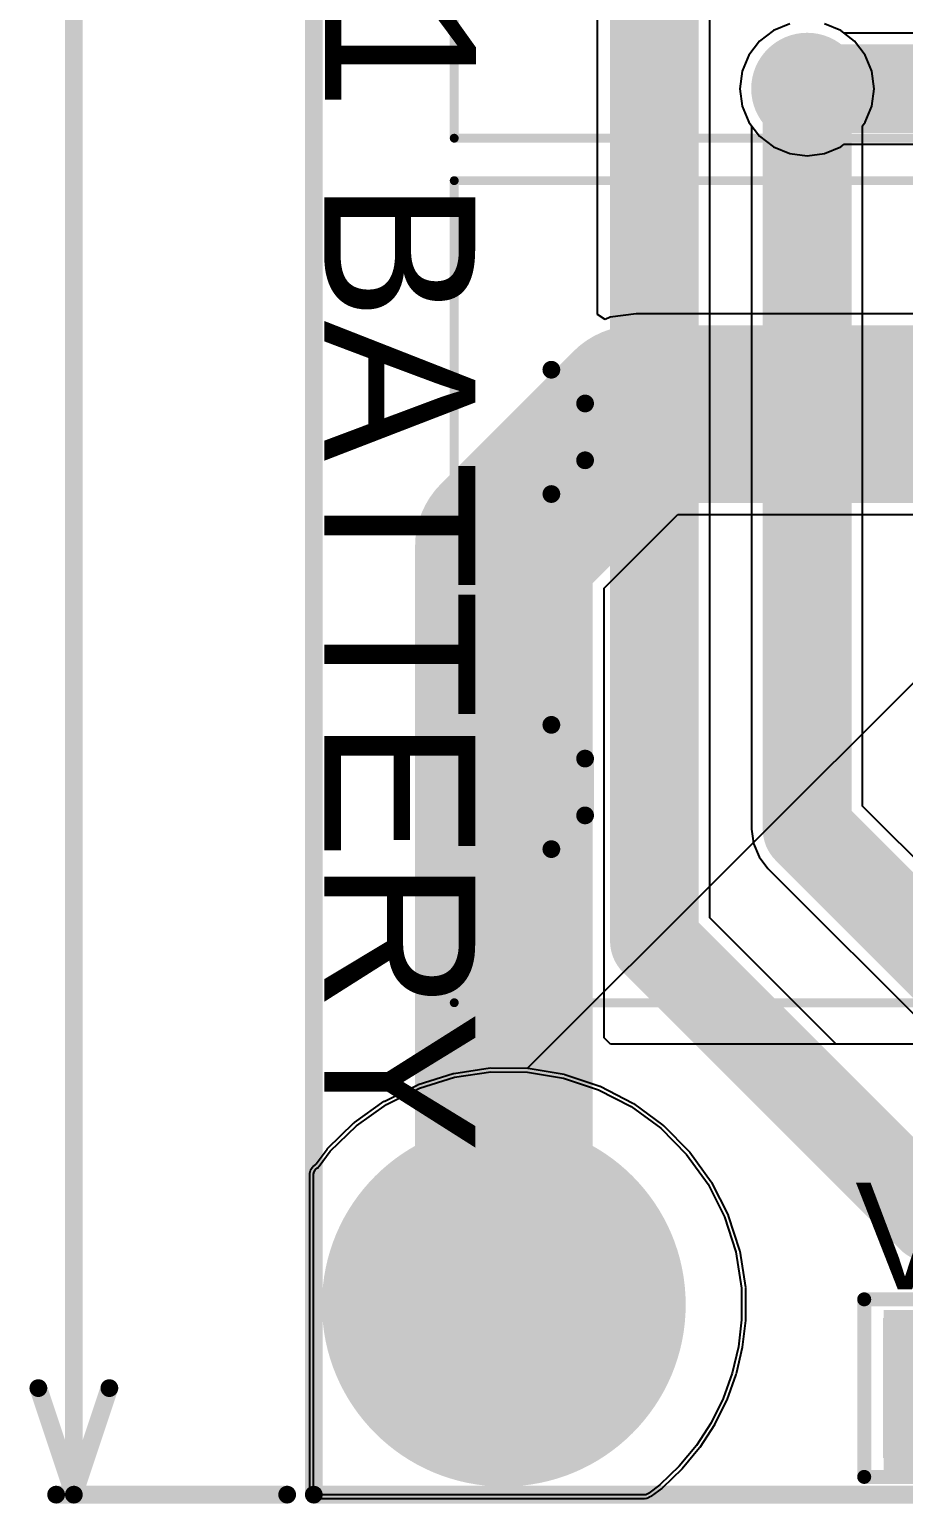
# Model space of a CAD drawing. Header units: millimetres. Extents: x 0 to 214, y 0 to 214.
# Drawn here: x -0.266 to 0.226, y -0.111 to 0.719 of the extents above; entities that cross this region are included whole.
import ezdxf

# ---------------------------------------------------------------- set-up
doc = ezdxf.new("R2010")
doc.units = ezdxf.units.MM
doc.header["$MEASUREMENT"] = 0
for name, color, linetype in [('BottomLayer', 5, 'Continuous'), ('BottomSolder', 6, 'Continuous'), ('Mechanical1', 6, 'Continuous'), ('Mechanical2', 216, 'Continuous'), ('MultiLayer', 9, 'Continuous'), ('PadHoleLayer', 156, 'Continuous'), ('TopLayer', 1, 'Continuous'), ('TopOverlay', 2, 'Continuous'), ('TopSolder', 216, 'Continuous'), ('ViaHoleLayer', 16, 'Continuous')]:
    doc.layers.add(name, color=color, linetype=linetype)
doc.styles.add('Arial', font='', dxfattribs={"height": 0.2})
doc.styles.get('Arial').set_extended_font_data('Arial')

# ---------------------------------------------------------------- blocks, each defined once
blk = doc.blocks.new('HDR1X2_166')
at = {"layer": 'BottomLayer'}
blk.add_hatch(color=5, dxfattribs=at).paths.add_polyline_path([(-0.03543, 0.03543), (0.03543, 0.03543), (0.03543, -0.03543), (-0.03543, -0.03543)])
h = blk.add_hatch(color=5, dxfattribs=at)
edge = h.paths.add_edge_path()
edge.add_arc((0.1, 0), 0.03543, 0, 360)
at = {"layer": 'BottomSolder'}
blk.add_hatch(color=6, dxfattribs=at).paths.add_polyline_path([(-0.03943, 0.03943), (0.03943, 0.03943), (0.03943, -0.03943), (-0.03943, -0.03943)])
h = blk.add_hatch(color=6, dxfattribs=at)
edge = h.paths.add_edge_path()
edge.add_arc((0.1, 0), 0.03943, 0, 360)
at = {"layer": 'MultiLayer'}
blk.add_hatch(color=9, dxfattribs=at).paths.add_polyline_path([(-0.03543, 0.03543), (0.03543, 0.03543), (0.03543, -0.03543), (-0.03543, -0.03543)])
h = blk.add_hatch(color=9, dxfattribs=at)
edge = h.paths.add_edge_path()
edge.add_arc((0.1, 0), 0.03543, 0, 360)
at = {"layer": 'PadHoleLayer'}
h = blk.add_hatch(color=156, dxfattribs=at)
edge = h.paths.add_edge_path()
edge.add_arc((0, 0), 0.01772, 0, 360)
h = blk.add_hatch(color=156, dxfattribs=at)
edge = h.paths.add_edge_path()
edge.add_arc((0.1, 0), 0.01772, 0, 360)
at = {"layer": 'TopLayer'}
blk.add_hatch(color=1, dxfattribs=at).paths.add_polyline_path([(-0.03543, 0.03543), (0.03543, 0.03543), (0.03543, -0.03543), (-0.03543, -0.03543)])
h = blk.add_hatch(color=1, dxfattribs=at)
edge = h.paths.add_edge_path()
edge.add_arc((0.1, 0), 0.03543, 0, 360)
at = {"layer": 'TopSolder'}
blk.add_hatch(color=216, dxfattribs=at).paths.add_polyline_path([(-0.03943, 0.03943), (0.03943, 0.03943), (0.03943, -0.03943), (-0.03943, -0.03943)])
h = blk.add_hatch(color=216, dxfattribs=at)
edge = h.paths.add_edge_path()
edge.add_arc((0.1, 0), 0.03943, 0, 360)
at = {"layer": 'TopOverlay', "const_width": 0.00787}
for points in [[(-0.05, -0.05), (-0.05, 0.05)], [(-0.05, 0.05), (0.15, 0.05)], [(0.15, -0.05), (0.15, 0.05)], [(-0.05, -0.05), (0.15, -0.05)]]:
    blk.add_lwpolyline(points, dxfattribs=at)
at = {"layer": 'TopOverlay', "const_width": 0.00394}
for points in [[(-0.05197, 0.05, 1), (-0.04803, 0.05, 1)], [(-0.05197, 0.05, 1), (-0.04803, 0.05, 1)], [(0.14803, 0.05, 1), (0.15197, 0.05, 1)], [(0.14803, 0.05, 1), (0.15197, 0.05, 1)], [(-0.05197, -0.05, 1), (-0.04803, -0.05, 1)], [(-0.05197, -0.05, 1), (-0.04803, -0.05, 1)], [(0.14803, -0.05, 1), (0.15197, -0.05, 1)], [(0.14803, -0.05, 1), (0.15197, -0.05, 1)]]:
    blk.add_lwpolyline(points, format="xyb", close=True, dxfattribs=at)
blk = doc.blocks.new('TBP01R1_508_02BE_186')
at = {"layer": 'BottomLayer'}
blk.add_hatch(color=5, dxfattribs=at).paths.add_polyline_path([(-0.15906, 0.05906), (-0.04094, 0.05906), (-0.04094, -0.05906), (-0.15906, -0.05906)])
h = blk.add_hatch(color=5, dxfattribs=at)
edge = h.paths.add_edge_path()
edge.add_arc((0.1, 0), 0.05906, 0, 360)
at = {"layer": 'BottomSolder'}
blk.add_hatch(color=6, dxfattribs=at).paths.add_polyline_path([(-0.16306, 0.06306), (-0.03694, 0.06306), (-0.03694, -0.06306), (-0.16306, -0.06306)])
h = blk.add_hatch(color=6, dxfattribs=at)
edge = h.paths.add_edge_path()
edge.add_arc((0.1, 0), 0.06306, 0, 360)
at = {"layer": 'MultiLayer'}
blk.add_hatch(color=9, dxfattribs=at).paths.add_polyline_path([(-0.15906, 0.05906), (-0.04094, 0.05906), (-0.04094, -0.05906), (-0.15906, -0.05906)])
h = blk.add_hatch(color=9, dxfattribs=at)
edge = h.paths.add_edge_path()
edge.add_arc((0.1, 0), 0.05906, 0, 360)
at = {"layer": 'PadHoleLayer'}
h = blk.add_hatch(color=156, dxfattribs=at)
edge = h.paths.add_edge_path()
edge.add_arc((-0.1, 0), 0.03346, 0, 360)
h = blk.add_hatch(color=156, dxfattribs=at)
edge = h.paths.add_edge_path()
edge.add_arc((0.1, 0), 0.03346, 0, 360)
at = {"layer": 'TopLayer'}
blk.add_hatch(color=1, dxfattribs=at).paths.add_polyline_path([(-0.15906, 0.05906), (-0.04094, 0.05906), (-0.04094, -0.05906), (-0.15906, -0.05906)])
h = blk.add_hatch(color=1, dxfattribs=at)
edge = h.paths.add_edge_path()
edge.add_arc((0.1, 0), 0.05906, 0, 360)
at = {"layer": 'TopSolder'}
blk.add_hatch(color=216, dxfattribs=at).paths.add_polyline_path([(-0.16306, 0.06306), (-0.03694, 0.06306), (-0.03694, -0.06306), (-0.16306, -0.06306)])
h = blk.add_hatch(color=216, dxfattribs=at)
edge = h.paths.add_edge_path()
edge.add_arc((0.1, 0), 0.06306, 0, 360)
at = {"layer": 'TopOverlay'}
for points, const_width in [([(-0.2315, 0.3937), (0.2315, 0.3937)], 0.005), ([(-0.2315, 0.3937), (-0.2315, -0.07874)], 0.005), ([(0.2315, 0.3937), (0.2315, -0.07874)], 0.005), ([(-0.145, 0.339), (-0.126, 0.32)], 0.01), ([(-0.075, 0.339), (-0.094, 0.32)], 0.01), ([(0.055, 0.339), (0.074, 0.32)], 0.01), ([(0.055, 0.339), (0.074, 0.32)], 0.01), ([(0.125, 0.339), (0.106, 0.32)], 0.01), ([(0.125, 0.339), (0.106, 0.32)], 0.01), ([(-0.126, 0.32), (-0.094, 0.32)], 0.01), ([(0.074, 0.32), (0.106, 0.32)], 0.01), ([(0.074, 0.32), (0.106, 0.32)], 0.01), ([(-0.2315, -0.07874), (0.2315, -0.07874)], 0.005)]:
    blk.add_lwpolyline(points, dxfattribs=dict(at, const_width=const_width))
for points, const_width in [([(-0.23275, 0.3937, 1), (-0.23025, 0.3937, 1)], 0.0025), ([(-0.23275, 0.3937, 1), (-0.23025, 0.3937, 1)], 0.0025), ([(0.23025, 0.3937, 1), (0.23275, 0.3937, 1)], 0.0025), ([(0.23025, 0.3937, 1), (0.23275, 0.3937, 1)], 0.0025), ([(-0.1475, 0.339, 1), (-0.1425, 0.339, 1)], 0.005), ([(-0.0775, 0.339, 1), (-0.0725, 0.339, 1)], 0.005), ([(0.0525, 0.339, 1), (0.0575, 0.339, 1)], 0.005), ([(0.0525, 0.339, 1), (0.0575, 0.339, 1)], 0.005), ([(0.1225, 0.339, 1), (0.1275, 0.339, 1)], 0.005), ([(0.1225, 0.339, 1), (0.1275, 0.339, 1)], 0.005), ([(-0.1285, 0.32, 1), (-0.1235, 0.32, 1)], 0.005), ([(-0.1285, 0.32, 1), (-0.1235, 0.32, 1)], 0.005), ([(-0.0965, 0.32, 1), (-0.0915, 0.32, 1)], 0.005), ([(-0.0965, 0.32, 1), (-0.0915, 0.32, 1)], 0.005), ([(0.0715, 0.32, 1), (0.0765, 0.32, 1)], 0.005), ([(0.0715, 0.32, 1), (0.0765, 0.32, 1)], 0.005), ([(0.0715, 0.32, 1), (0.0765, 0.32, 1)], 0.005), ([(0.0715, 0.32, 1), (0.0765, 0.32, 1)], 0.005), ([(0.1035, 0.32, 1), (0.1085, 0.32, 1)], 0.005), ([(0.1035, 0.32, 1), (0.1085, 0.32, 1)], 0.005), ([(0.1035, 0.32, 1), (0.1085, 0.32, 1)], 0.005), ([(0.1035, 0.32, 1), (0.1085, 0.32, 1)], 0.005), ([(-0.10306, -0.067, 1), (-0.11094, -0.067, 1)], 0.00787), ([(-0.11291, -0.067, 1), (-0.10897, -0.067, 1)], 0.00394), ([(-0.10503, -0.067, 1), (-0.10109, -0.067, 1)], 0.00394), ([(-0.23275, -0.07874, 1), (-0.23025, -0.07874, 1)], 0.0025), ([(-0.23275, -0.07874, 1), (-0.23025, -0.07874, 1)], 0.0025), ([(0.23025, -0.07874, 1), (0.23275, -0.07874, 1)], 0.0025), ([(0.23025, -0.07874, 1), (0.23275, -0.07874, 1)], 0.0025)]:
    blk.add_lwpolyline(points, format="xyb", close=True, dxfattribs=dict(at, const_width=const_width))
blk = doc.blocks.new('TBP01R1_508_02BE_187')
at = {"layer": 'BottomLayer'}
blk.add_hatch(color=5, dxfattribs=at).paths.add_polyline_path([(-0.15906, 0.05906), (-0.04094, 0.05906), (-0.04094, -0.05906), (-0.15906, -0.05906)])
h = blk.add_hatch(color=5, dxfattribs=at)
edge = h.paths.add_edge_path()
edge.add_arc((0.1, 0), 0.05906, 0, 360)
at = {"layer": 'BottomSolder'}
blk.add_hatch(color=6, dxfattribs=at).paths.add_polyline_path([(-0.16306, 0.06306), (-0.03694, 0.06306), (-0.03694, -0.06306), (-0.16306, -0.06306)])
h = blk.add_hatch(color=6, dxfattribs=at)
edge = h.paths.add_edge_path()
edge.add_arc((0.1, 0), 0.06306, 0, 360)
at = {"layer": 'MultiLayer'}
blk.add_hatch(color=9, dxfattribs=at).paths.add_polyline_path([(-0.15906, 0.05906), (-0.04094, 0.05906), (-0.04094, -0.05906), (-0.15906, -0.05906)])
h = blk.add_hatch(color=9, dxfattribs=at)
edge = h.paths.add_edge_path()
edge.add_arc((0.1, 0), 0.05906, 0, 360)
at = {"layer": 'PadHoleLayer'}
h = blk.add_hatch(color=156, dxfattribs=at)
edge = h.paths.add_edge_path()
edge.add_arc((-0.1, 0), 0.03346, 0, 360)
h = blk.add_hatch(color=156, dxfattribs=at)
edge = h.paths.add_edge_path()
edge.add_arc((0.1, 0), 0.03346, 0, 360)
at = {"layer": 'TopLayer'}
blk.add_hatch(color=1, dxfattribs=at).paths.add_polyline_path([(-0.15906, 0.05906), (-0.04094, 0.05906), (-0.04094, -0.05906), (-0.15906, -0.05906)])
h = blk.add_hatch(color=1, dxfattribs=at)
edge = h.paths.add_edge_path()
edge.add_arc((0.1, 0), 0.05906, 0, 360)
at = {"layer": 'TopSolder'}
blk.add_hatch(color=216, dxfattribs=at).paths.add_polyline_path([(-0.16306, 0.06306), (-0.03694, 0.06306), (-0.03694, -0.06306), (-0.16306, -0.06306)])
h = blk.add_hatch(color=216, dxfattribs=at)
edge = h.paths.add_edge_path()
edge.add_arc((0.1, 0), 0.06306, 0, 360)
at = {"layer": 'TopOverlay'}
for points, const_width in [([(-0.2315, 0.3937), (0.2315, 0.3937)], 0.005), ([(-0.2315, 0.3937), (-0.2315, -0.07874)], 0.005), ([(0.2315, 0.3937), (0.2315, -0.07874)], 0.005), ([(-0.145, 0.339), (-0.126, 0.32)], 0.01), ([(-0.075, 0.339), (-0.094, 0.32)], 0.01), ([(0.055, 0.339), (0.074, 0.32)], 0.01), ([(0.055, 0.339), (0.074, 0.32)], 0.01), ([(0.125, 0.339), (0.106, 0.32)], 0.01), ([(0.125, 0.339), (0.106, 0.32)], 0.01), ([(-0.126, 0.32), (-0.094, 0.32)], 0.01), ([(0.074, 0.32), (0.106, 0.32)], 0.01), ([(0.074, 0.32), (0.106, 0.32)], 0.01), ([(-0.2315, -0.07874), (0.2315, -0.07874)], 0.005)]:
    blk.add_lwpolyline(points, dxfattribs=dict(at, const_width=const_width))
for points, const_width in [([(-0.23275, 0.3937, 1), (-0.23025, 0.3937, 1)], 0.0025), ([(-0.23275, 0.3937, 1), (-0.23025, 0.3937, 1)], 0.0025), ([(0.23025, 0.3937, 1), (0.23275, 0.3937, 1)], 0.0025), ([(0.23025, 0.3937, 1), (0.23275, 0.3937, 1)], 0.0025), ([(-0.1475, 0.339, 1), (-0.1425, 0.339, 1)], 0.005), ([(-0.0775, 0.339, 1), (-0.0725, 0.339, 1)], 0.005), ([(0.0525, 0.339, 1), (0.0575, 0.339, 1)], 0.005), ([(0.0525, 0.339, 1), (0.0575, 0.339, 1)], 0.005), ([(0.1225, 0.339, 1), (0.1275, 0.339, 1)], 0.005), ([(0.1225, 0.339, 1), (0.1275, 0.339, 1)], 0.005), ([(-0.1285, 0.32, 1), (-0.1235, 0.32, 1)], 0.005), ([(-0.1285, 0.32, 1), (-0.1235, 0.32, 1)], 0.005), ([(-0.0965, 0.32, 1), (-0.0915, 0.32, 1)], 0.005), ([(-0.0965, 0.32, 1), (-0.0915, 0.32, 1)], 0.005), ([(0.0715, 0.32, 1), (0.0765, 0.32, 1)], 0.005), ([(0.0715, 0.32, 1), (0.0765, 0.32, 1)], 0.005), ([(0.0715, 0.32, 1), (0.0765, 0.32, 1)], 0.005), ([(0.0715, 0.32, 1), (0.0765, 0.32, 1)], 0.005), ([(0.1035, 0.32, 1), (0.1085, 0.32, 1)], 0.005), ([(0.1035, 0.32, 1), (0.1085, 0.32, 1)], 0.005), ([(0.1035, 0.32, 1), (0.1085, 0.32, 1)], 0.005), ([(0.1035, 0.32, 1), (0.1085, 0.32, 1)], 0.005), ([(-0.10306, -0.067, 1), (-0.11094, -0.067, 1)], 0.00787), ([(-0.11291, -0.067, 1), (-0.10897, -0.067, 1)], 0.00394), ([(-0.10503, -0.067, 1), (-0.10109, -0.067, 1)], 0.00394), ([(-0.23275, -0.07874, 1), (-0.23025, -0.07874, 1)], 0.0025), ([(-0.23275, -0.07874, 1), (-0.23025, -0.07874, 1)], 0.0025), ([(0.23025, -0.07874, 1), (0.23275, -0.07874, 1)], 0.0025), ([(0.23025, -0.07874, 1), (0.23275, -0.07874, 1)], 0.0025)]:
    blk.add_lwpolyline(points, format="xyb", close=True, dxfattribs=dict(at, const_width=const_width))

msp = doc.modelspace()

# ---------------------------------------------------------------- hatches: boundary and pattern name
at = {"layer": 'BottomLayer'}
h = msp.add_hatch(color=5, dxfattribs=at)
edge = h.paths.add_edge_path()
edge.add_arc((0.172, 0.686), 0.0315, 0, 360)
h = msp.add_hatch(color=5, dxfattribs=at)
edge = h.paths.add_edge_path()
edge.add_arc((0.00118, 0.00118), 0.09843, 0, 360)
h = msp.add_hatch(color=5, dxfattribs=at)
edge = h.paths.add_edge_path()
edge.add_arc((-0.00382, 0.07801), 0.01181, 0, 360)
h = msp.add_hatch(color=5, dxfattribs=at)
edge = h.paths.add_edge_path()
edge.add_arc((0.05209, 0.059), 0.01181, 0, 360)
h = msp.add_hatch(color=5, dxfattribs=at)
edge = h.paths.add_edge_path()
edge.add_arc((-0.05681, 0.05193), 0.01181, 0, 360)
h = msp.add_hatch(color=5, dxfattribs=at)
edge = h.paths.add_edge_path()
edge.add_arc((0.07818, 0.00601), 0.01181, 0, 360)
h = msp.add_hatch(color=5, dxfattribs=at)
edge = h.paths.add_edge_path()
edge.add_arc((-0.07582, -0.00399), 0.01181, 0, 360)
h = msp.add_hatch(color=5, dxfattribs=at)
edge = h.paths.add_edge_path()
edge.add_arc((0.05916, -0.0499), 0.01181, 0, 360)
h = msp.add_hatch(color=5, dxfattribs=at)
edge = h.paths.add_edge_path()
edge.add_arc((-0.04973, -0.05697), 0.01181, 0, 360)
h = msp.add_hatch(color=5, dxfattribs=at)
edge = h.paths.add_edge_path()
edge.add_arc((0.00618, -0.07599), 0.01181, 0, 360)
at = {"layer": 'BottomSolder'}
h = msp.add_hatch(color=6, dxfattribs=at)
edge = h.paths.add_edge_path()
edge.add_arc((0.172, 0.686), 0.01575, 0, 360)
h = msp.add_hatch(color=6, dxfattribs=at)
edge = h.paths.add_edge_path()
edge.add_arc((0.00118, 0.00118), 0.10243, 0, 360)
h = msp.add_hatch(color=6, dxfattribs=at)
edge = h.paths.add_edge_path()
edge.add_arc((-0.00382, 0.07801), 0.00591, 0, 360)
h = msp.add_hatch(color=6, dxfattribs=at)
edge = h.paths.add_edge_path()
edge.add_arc((0.05209, 0.059), 0.00591, 0, 360)
h = msp.add_hatch(color=6, dxfattribs=at)
edge = h.paths.add_edge_path()
edge.add_arc((-0.05681, 0.05193), 0.00591, 0, 360)
h = msp.add_hatch(color=6, dxfattribs=at)
edge = h.paths.add_edge_path()
edge.add_arc((0.07818, 0.00601), 0.00591, 0, 360)
h = msp.add_hatch(color=6, dxfattribs=at)
edge = h.paths.add_edge_path()
edge.add_arc((-0.07582, -0.00399), 0.00591, 0, 360)
h = msp.add_hatch(color=6, dxfattribs=at)
edge = h.paths.add_edge_path()
edge.add_arc((0.05916, -0.0499), 0.00591, 0, 360)
h = msp.add_hatch(color=6, dxfattribs=at)
edge = h.paths.add_edge_path()
edge.add_arc((-0.04973, -0.05697), 0.00591, 0, 360)
h = msp.add_hatch(color=6, dxfattribs=at)
edge = h.paths.add_edge_path()
edge.add_arc((0.00618, -0.07599), 0.00591, 0, 360)
at = {"layer": 'MultiLayer'}
h = msp.add_hatch(color=9, dxfattribs=at)
edge = h.paths.add_edge_path()
edge.add_arc((0.00118, 0.00118), 0.09843, 0, 360)
at = {"layer": 'PadHoleLayer'}
h = msp.add_hatch(color=156, dxfattribs=at)
edge = h.paths.add_edge_path()
edge.add_arc((0.00118, 0.00118), 0.06102, 0, 360)
at = {"layer": 'TopLayer'}
h = msp.add_hatch(color=1, dxfattribs=at)
edge = h.paths.add_edge_path()
edge.add_arc((0.172, 0.686), 0.0315, 0, 360)
h = msp.add_hatch(color=1, dxfattribs=at)
edge = h.paths.add_edge_path()
edge.add_arc((0.00118, 0.00118), 0.09843, 0, 360)
h = msp.add_hatch(color=1, dxfattribs=at)
edge = h.paths.add_edge_path()
edge.add_arc((-0.00382, 0.07801), 0.01181, 0, 360)
h = msp.add_hatch(color=1, dxfattribs=at)
edge = h.paths.add_edge_path()
edge.add_arc((0.05209, 0.059), 0.01181, 0, 360)
h = msp.add_hatch(color=1, dxfattribs=at)
edge = h.paths.add_edge_path()
edge.add_arc((-0.05681, 0.05193), 0.01181, 0, 360)
h = msp.add_hatch(color=1, dxfattribs=at)
edge = h.paths.add_edge_path()
edge.add_arc((0.07818, 0.00601), 0.01181, 0, 360)
h = msp.add_hatch(color=1, dxfattribs=at)
edge = h.paths.add_edge_path()
edge.add_arc((-0.07582, -0.00399), 0.01181, 0, 360)
msp.add_hatch(color=1, dxfattribs=at).paths.add_polyline_path([(0.21514, -0.09583), (0.39214, -0.09583), (0.39214, -0.00183), (0.21514, -0.00183)])
h = msp.add_hatch(color=1, dxfattribs=at)
edge = h.paths.add_edge_path()
edge.add_arc((0.05916, -0.0499), 0.01181, 0, 360)
h = msp.add_hatch(color=1, dxfattribs=at)
edge = h.paths.add_edge_path()
edge.add_arc((-0.04973, -0.05697), 0.01181, 0, 360)
h = msp.add_hatch(color=1, dxfattribs=at)
edge = h.paths.add_edge_path()
edge.add_arc((0.00618, -0.07599), 0.01181, 0, 360)
at = {"layer": 'TopSolder'}
h = msp.add_hatch(color=216, dxfattribs=at)
edge = h.paths.add_edge_path()
edge.add_arc((0.172, 0.686), 0.01575, 0, 360)
h = msp.add_hatch(color=216, dxfattribs=at)
edge = h.paths.add_edge_path()
edge.add_arc((0.00118, 0.00118), 0.10243, 0, 360)
h = msp.add_hatch(color=216, dxfattribs=at)
edge = h.paths.add_edge_path()
edge.add_arc((-0.00382, 0.07801), 0.00591, 0, 360)
h = msp.add_hatch(color=216, dxfattribs=at)
edge = h.paths.add_edge_path()
edge.add_arc((0.05209, 0.059), 0.00591, 0, 360)
h = msp.add_hatch(color=216, dxfattribs=at)
edge = h.paths.add_edge_path()
edge.add_arc((-0.05681, 0.05193), 0.00591, 0, 360)
h = msp.add_hatch(color=216, dxfattribs=at)
edge = h.paths.add_edge_path()
edge.add_arc((0.07818, 0.00601), 0.00591, 0, 360)
h = msp.add_hatch(color=216, dxfattribs=at)
edge = h.paths.add_edge_path()
edge.add_arc((-0.07582, -0.00399), 0.00591, 0, 360)
h = msp.add_hatch(color=216, dxfattribs=at)
edge = h.paths.add_edge_path()
edge.add_arc((0.05916, -0.0499), 0.00591, 0, 360)
h = msp.add_hatch(color=216, dxfattribs=at)
edge = h.paths.add_edge_path()
edge.add_arc((-0.04973, -0.05697), 0.00591, 0, 360)
h = msp.add_hatch(color=216, dxfattribs=at)
edge = h.paths.add_edge_path()
edge.add_arc((0.00618, -0.07599), 0.00591, 0, 360)
at = {"layer": 'ViaHoleLayer'}
h = msp.add_hatch(color=16, dxfattribs=at)
edge = h.paths.add_edge_path()
edge.add_arc((0.172, 0.686), 0.01575, 0, 360)
h = msp.add_hatch(color=16, dxfattribs=at)
edge = h.paths.add_edge_path()
edge.add_arc((-0.00382, 0.07801), 0.00591, 0, 360)
h = msp.add_hatch(color=16, dxfattribs=at)
edge = h.paths.add_edge_path()
edge.add_arc((0.05209, 0.059), 0.00591, 0, 360)
h = msp.add_hatch(color=16, dxfattribs=at)
edge = h.paths.add_edge_path()
edge.add_arc((-0.05681, 0.05193), 0.00591, 0, 360)
h = msp.add_hatch(color=16, dxfattribs=at)
edge = h.paths.add_edge_path()
edge.add_arc((0.07818, 0.00601), 0.00591, 0, 360)
h = msp.add_hatch(color=16, dxfattribs=at)
edge = h.paths.add_edge_path()
edge.add_arc((-0.07582, -0.00399), 0.00591, 0, 360)
h = msp.add_hatch(color=16, dxfattribs=at)
edge = h.paths.add_edge_path()
edge.add_arc((0.05916, -0.0499), 0.00591, 0, 360)
h = msp.add_hatch(color=16, dxfattribs=at)
edge = h.paths.add_edge_path()
edge.add_arc((-0.04973, -0.05697), 0.00591, 0, 360)
h = msp.add_hatch(color=16, dxfattribs=at)
edge = h.paths.add_edge_path()
edge.add_arc((0.00618, -0.07599), 0.00591, 0, 360)

# ---------------------------------------------------------------- linework, layer by layer
at = {"layer": 'BottomLayer'}
for p, q in [((0.05401, 0.55884), (0.05399, 4.08082)), ((0.16221, 0.72253), (0.15309, 0.71875)), ((0.19091, 0.71875), (0.18179, 0.72253)), ((0.15309, 0.71875), (0.14526, 0.71274)), ((0.19285, 0.71727), (0.19091, 0.71875)), ((0.678, 0.71727), (0.19285, 0.71727)), ((0.14526, 0.71274), (0.13925, 0.70491)), ((0.13925, 0.70491), (0.13547, 0.69579)), ((0.13547, 0.69579), (0.13418, 0.686)), ((0.13418, 0.686), (0.13547, 0.67621)), ((0.13547, 0.67621), (0.13925, 0.66709)), ((0.13925, 0.66709), (0.14526, 0.65926)), ((0.14526, 0.65926), (0.15309, 0.65325)), ((0.15309, 0.65325), (0.16221, 0.64947)), ((0.16221, 0.64947), (0.172, 0.64818)), ((0.172, 0.64818), (0.18179, 0.64947)), ((0.18179, 0.64947), (0.19091, 0.65325)), ((0.19091, 0.65325), (0.19285, 0.65473)), ((0.19285, 0.65473), (0.66505, 0.65473)), ((0.05816, 0.55606), (0.05401, 0.55884)), ((0.0611, 0.55728), (0.05816, 0.55606)), ((0.07572, 0.55921), (0.0611, 0.55728)), ((0.28651, 0.55921), (0.07572, 0.55921)), ((0.07572, 0.55921), (0.07572, 0.55921)), ((0.05766, 0.40478), (0.09912, 0.44624)), ((0.09912, 0.44624), (0.28651, 0.44624)), ((0.05766, 0.15147), (0.05766, 0.40478)), ((0.0612, 0.14794), (0.05766, 0.15147)), ((0.28872, 0.14794), (0.0612, 0.14794)), ((-0.04638, 0.12311), (-0.02666, 0.12929)), ((-0.02666, 0.12929), (-0.0062, 0.13234)), ((-0.0062, 0.13234), (0.01447, 0.13216)), ((0.01447, 0.13216), (0.03487, 0.12877)), ((0.03487, 0.12877), (0.05449, 0.12225)), ((-0.06491, 0.11392), (-0.04638, 0.12311)), ((0.05449, 0.12225), (0.07286, 0.11275)), ((-0.08178, 0.10197), (-0.06491, 0.11392)), ((0.07286, 0.11275), (0.08952, 0.10052)), ((-0.09659, 0.08753), (-0.08178, 0.10197)), ((0.08952, 0.10052), (0.10408, 0.08583)), ((-0.10278, 0.07925), (-0.09659, 0.08753)), ((0.10408, 0.08583), (0.11618, 0.06906)), ((-0.106, 0.07472), (-0.10562, 0.07606)), ((-0.106, 0.07402), (-0.106, 0.07472)), ((-0.10562, 0.07606), (-0.10489, 0.07725)), ((-0.10489, 0.07725), (-0.10386, 0.07819)), ((-0.10386, 0.07819), (-0.10324, 0.0785)), ((-0.10324, 0.0785), (-0.10319, 0.0786)), ((-0.10324, 0.0785), (-0.10324, 0.0785)), ((-0.10319, 0.0786), (-0.10308, 0.0788)), ((-0.10308, 0.0788), (-0.10297, 0.07898)), ((-0.10297, 0.07898), (-0.10284, 0.07917)), ((-0.10284, 0.07917), (-0.10278, 0.07925)), ((-0.106, -0.05615), (-0.106, 0.07402)), ((0.11618, 0.06906), (0.12552, 0.05062)), ((0.12552, 0.05062), (0.13187, 0.03094)), ((0.13187, 0.03094), (0.13509, 0.01052)), ((0.13509, 0.01052), (0.13509, 0.00018)), ((0.13509, 0.00018), (0.13509, -0.00743)), ((0.13509, -0.00743), (0.13334, -0.02255)), ((0.13334, -0.02255), (0.12987, -0.03737)), ((0.12987, -0.03737), (0.12472, -0.05169)), ((-0.106, -0.106), (-0.106, -0.05615)), ((0.12472, -0.05169), (0.11795, -0.06533)), ((0.11795, -0.06533), (0.10967, -0.0781)), ((0.10967, -0.0781), (0.09997, -0.08983)), ((0.09997, -0.08983), (0.08899, -0.10037)), ((0.0799, -0.106), (-0.106, -0.106)), ((0.08031, -0.106), (0.0799, -0.106)), ((0.0799, -0.106), (0.0799, -0.106)), ((0.08111, -0.10587), (0.08031, -0.106)), ((0.08189, -0.10561), (0.08111, -0.10587)), ((0.08261, -0.10522), (0.08189, -0.10561)), ((0.08293, -0.10498), (0.08261, -0.10522)), ((0.08899, -0.10037), (0.08293, -0.10498))]:
    msp.add_line(p, q, dxfattribs=at)
for points, const_width in [([(0.172, 0.686), (0.678, 0.686)], 0.05), ([(0.00118, 0.42818), (0.07572, 0.50272)], 0.1), ([(0.07572, 0.50272), (0.36694, 0.50272)], 0.1), ([(0.00118, 0.00118), (0.00118, 0.42818)], 0.1)]:
    msp.add_lwpolyline(points, dxfattribs=dict(at, const_width=const_width))
for points, const_width in [([(0.1595, 0.686, 1), (0.1845, 0.686, 1)], 0.025), ([(0.05072, 0.50272, 1), (0.10072, 0.50272, 1)], 0.05), ([(0.05072, 0.50272, 1), (0.10072, 0.50272, 1)], 0.05), ([(-0.02382, 0.42818, 1), (0.02618, 0.42818, 1)], 0.05), ([(-0.02382, 0.42818, 1), (0.02618, 0.42818, 1)], 0.05), ([(-0.02382, 0.00118, 1), (0.02618, 0.00118, 1)], 0.05)]:
    msp.add_lwpolyline(points, format="xyb", close=True, dxfattribs=dict(at, const_width=const_width))
at = {"layer": 'BottomSolder'}
for p, q in [((0.01449, 0.13433), (214.06023, 213.98652)), ((-0.02697, 0.13144), (-0.00652, 0.13448)), ((-0.00652, 0.13448), (-0.00635, 0.13444)), ((-0.00635, 0.13444), (-0.00619, 0.1345)), ((-0.00619, 0.1345), (0.01449, 0.13433)), ((0.01449, 0.13433), (0.01465, 0.13426)), ((0.01465, 0.13426), (0.01483, 0.1343)), ((0.01483, 0.1343), (0.03522, 0.13091)), ((-0.06587, 0.11586), (-0.04735, 0.12505)), ((-0.04735, 0.12505), (-0.04717, 0.12506)), ((-0.04717, 0.12506), (-0.04703, 0.12517)), ((-0.04703, 0.12517), (-0.0273, 0.13136)), ((-0.0273, 0.13136), (-0.02713, 0.13134)), ((-0.02713, 0.13134), (-0.02697, 0.13144)), ((0.03522, 0.13091), (0.03537, 0.13081)), ((0.03537, 0.13081), (0.03555, 0.13083)), ((0.03555, 0.13083), (0.05517, 0.1243)), ((0.05517, 0.1243), (0.05531, 0.12419)), ((0.05531, 0.12419), (0.05548, 0.12417)), ((0.05548, 0.12417), (0.07385, 0.11468)), ((-0.08303, 0.10373), (-0.06616, 0.11569)), ((-0.06616, 0.11569), (-0.06599, 0.11573)), ((-0.06599, 0.11573), (-0.06587, 0.11586)), ((0.07385, 0.11468), (0.07397, 0.11454)), ((0.07397, 0.11454), (0.07414, 0.1145)), ((0.07414, 0.1145), (0.0908, 0.10226)), ((-0.0981, 0.08908), (-0.08329, 0.10352)), ((-0.08329, 0.10352), (-0.08313, 0.10358)), ((-0.08313, 0.10358), (-0.08303, 0.10373)), ((0.0908, 0.10226), (0.0909, 0.10211)), ((0.0909, 0.10211), (0.09106, 0.10204)), ((0.09106, 0.10204), (0.10562, 0.08736)), ((-0.10451, 0.08055), (-0.09832, 0.08883)), ((-0.09832, 0.08883), (-0.09817, 0.08892)), ((-0.09817, 0.08892), (-0.0981, 0.08908)), ((0.10562, 0.08736), (0.10569, 0.08719)), ((0.10569, 0.08719), (0.10584, 0.0871)), ((0.10584, 0.0871), (0.11793, 0.07033)), ((-0.10817, 0.07472), (-0.10805, 0.07501)), ((-0.10817, 0.07402), (-0.10817, 0.07472)), ((-0.10808, 0.07531), (-0.1077, 0.07665)), ((-0.10805, 0.07501), (-0.10808, 0.07531)), ((-0.1077, 0.07665), (-0.10751, 0.07689)), ((-0.10751, 0.07689), (-0.10746, 0.0772)), ((-0.10746, 0.0772), (-0.10673, 0.07839)), ((-0.10673, 0.07839), (-0.10648, 0.07857)), ((-0.10648, 0.07857), (-0.10635, 0.07884)), ((-0.10635, 0.07884), (-0.10533, 0.07979)), ((-0.10533, 0.07979), (-0.10504, 0.07989)), ((-0.10504, 0.07989), (-0.10483, 0.08013)), ((-0.10483, 0.08013), (-0.10476, 0.08016)), ((-0.10476, 0.08016), (-0.10475, 0.0802)), ((-0.10475, 0.0802), (-0.10463, 0.08039)), ((-0.10463, 0.08039), (-0.10459, 0.08041)), ((-0.10459, 0.08041), (-0.10457, 0.08046)), ((-0.10457, 0.08046), (-0.10451, 0.08055)), ((-0.10451, 0.08055), (-0.10451, 0.08055)), ((-0.10817, -0.05615), (-0.10817, 0.07402)), ((-0.10817, 0.07402), (-0.10817, 0.07402)), ((0.11793, 0.07033), (0.11798, 0.07016)), ((0.11798, 0.07016), (0.11811, 0.07004)), ((0.11811, 0.07004), (0.12745, 0.0516)), ((0.12745, 0.0516), (0.12746, 0.05142)), ((0.12746, 0.05142), (0.12758, 0.05128)), ((0.12758, 0.05128), (0.13393, 0.03161)), ((0.13393, 0.03161), (0.13392, 0.03143)), ((0.13392, 0.03143), (0.13401, 0.03128)), ((0.13401, 0.03128), (0.13723, 0.01085)), ((0.13723, 0.01085), (0.13719, 0.01068)), ((0.13719, 0.01068), (0.13726, 0.01052)), ((0.13726, 0.01052), (0.13726, 0.00018)), ((0.13726, 0.00018), (0.13726, -0.00743)), ((0.13724, -0.00768), (0.13549, -0.0228)), ((0.13726, -0.00743), (0.13721, -0.00755)), ((0.13721, -0.00755), (0.13724, -0.00768)), ((0.13545, -0.02305), (0.13198, -0.03787)), ((0.13549, -0.0228), (0.13543, -0.02292)), ((0.13543, -0.02292), (0.13545, -0.02305)), ((0.13191, -0.03811), (0.12675, -0.05243)), ((0.13198, -0.03787), (0.1319, -0.03797)), ((0.1319, -0.03797), (0.13191, -0.03811)), ((-0.10817, -0.106), (-0.10817, -0.05615)), ((0.12666, -0.05266), (0.11989, -0.06629)), ((0.12667, -0.05253), (0.12666, -0.05266)), ((0.12675, -0.05243), (0.12667, -0.05253)), ((0.11979, -0.06638), (0.11977, -0.06651)), ((0.11989, -0.06629), (0.11979, -0.06638)), ((0.11977, -0.06651), (0.11148, -0.07928)), ((0.11134, -0.07948), (0.10164, -0.09121)), ((0.11138, -0.07935), (0.11134, -0.07948)), ((0.11148, -0.07928), (0.11138, -0.07935)), ((0.10152, -0.09127), (0.10147, -0.09139)), ((0.10164, -0.09121), (0.10152, -0.09127)), ((0.10147, -0.09139), (0.09049, -0.10193)), ((-0.10753, -0.10753), (-0.10817, -0.106)), ((-0.106, -0.10816), (-0.10753, -0.10753)), ((0.08162, -0.10791), (0.08146, -0.108)), ((0.0818, -0.10792), (0.08162, -0.10791)), ((0.08258, -0.10766), (0.0818, -0.10792)), ((0.08272, -0.10754), (0.08258, -0.10766)), ((0.0829, -0.10752), (0.08272, -0.10754)), ((0.08362, -0.10714), (0.0829, -0.10752)), ((0.08374, -0.10699), (0.08362, -0.10714)), ((0.08392, -0.10695), (0.08374, -0.10699)), ((0.08424, -0.1067), (0.08392, -0.10695)), ((0.0903, -0.1021), (0.08424, -0.1067)), ((0.08424, -0.1067), (0.08424, -0.1067)), ((0.09037, -0.10198), (0.0903, -0.1021)), ((0.09049, -0.10193), (0.09037, -0.10198)), ((0.0799, -0.10816), (-0.106, -0.10816)), ((0.08031, -0.10816), (0.0799, -0.10816)), ((0.0799, -0.10816), (0.0799, -0.10816)), ((0.08048, -0.10809), (0.08031, -0.10816)), ((0.08066, -0.10814), (0.08048, -0.10809)), ((0.08146, -0.108), (0.08066, -0.10814))]:
    msp.add_line(p, q, dxfattribs=at)
at = {"layer": 'Mechanical1', "const_width": 0.01}
for points in [[(-0.241, -0.10583), (-0.241, 1.78321)], [(-0.261, -0.04583), (-0.241, -0.10583)], [(-0.241, -0.10583), (-0.221, -0.04583)], [(-0.251, -0.10583), (-0.12086, -0.10583)]]:
    msp.add_lwpolyline(points, dxfattribs=at)
at = {"layer": 'Mechanical1', "const_width": 0.005}
for points in [[(-0.2635, -0.04583, 1), (-0.2585, -0.04583, 1)], [(-0.2235, -0.04583, 1), (-0.2185, -0.04583, 1)], [(-0.2535, -0.10583, 1), (-0.2485, -0.10583, 1)], [(-0.2435, -0.10583, 1), (-0.2385, -0.10583, 1)], [(-0.2435, -0.10583, 1), (-0.2385, -0.10583, 1)], [(-0.2435, -0.10583, 1), (-0.2385, -0.10583, 1)], [(-0.12336, -0.10583, 1), (-0.11836, -0.10583, 1)]]:
    msp.add_lwpolyline(points, format="xyb", close=True, dxfattribs=at)
at = {"layer": 'Mechanical2', "const_width": 0.01}
for points in [[(-0.10586, 4.31606), (-0.10586, -0.10583)], [(-0.10586, -0.10583), (6.80914, -0.10583)]]:
    msp.add_lwpolyline(points, dxfattribs=at)
at = {"layer": 'Mechanical2', "const_width": 0.005}
msp.add_lwpolyline([(-0.10836, -0.10583, 1), (-0.10336, -0.10583, 1)], format="xyb", close=True, dxfattribs=at)
msp.add_lwpolyline([(-0.10836, -0.10583, 1), (-0.10336, -0.10583, 1)], format="xyb", close=True, dxfattribs=at)
at = {"layer": 'TopLayer'}
for p, q in [((0.11727, 0.21895), (0.11727, 3.88436)), ((0.16221, 0.72253), (0.15309, 0.71875)), ((0.19091, 0.71875), (0.18179, 0.72253)), ((0.15309, 0.71875), (0.14526, 0.71274)), ((0.19874, 0.71274), (0.19091, 0.71875)), ((0.14526, 0.71274), (0.13925, 0.70491)), ((0.20475, 0.70491), (0.19874, 0.71274)), ((0.13925, 0.70491), (0.13547, 0.69579)), ((0.20853, 0.69579), (0.20475, 0.70491)), ((0.13547, 0.69579), (0.13418, 0.686)), ((0.20982, 0.686), (0.20853, 0.69579)), ((0.13418, 0.686), (0.13547, 0.67621)), ((0.20853, 0.67621), (0.20982, 0.686)), ((0.13547, 0.67621), (0.13925, 0.66709)), ((0.20475, 0.66709), (0.20853, 0.67621)), ((0.13925, 0.66709), (0.14073, 0.66515)), ((0.14073, 0.66515), (0.14073, 0.269)), ((0.20327, 0.66515), (0.20475, 0.66709)), ((0.20327, 0.28195), (0.20327, 0.66515)), ((0.31395, 0.17127), (0.20327, 0.28195)), ((0.14073, 0.269), (0.14073, 0.269)), ((0.14073, 0.269), (0.14127, 0.26495)), ((0.14127, 0.26495), (0.1418, 0.26091)), ((0.1418, 0.26091), (0.14492, 0.25337)), ((0.14492, 0.25337), (0.14989, 0.24689)), ((0.14989, 0.24689), (0.24422, 0.15256)), ((0.18828, 0.14794), (0.11727, 0.21895)), ((0.24231, 0.14794), (0.18828, 0.14794)), ((-0.04638, 0.12311), (-0.02666, 0.1293)), ((-0.02666, 0.1293), (-0.0062, 0.13234)), ((-0.0062, 0.13234), (0.01447, 0.13216)), ((0.01447, 0.13216), (0.03487, 0.12877)), ((0.03487, 0.12877), (0.05449, 0.12225)), ((-0.06491, 0.11392), (-0.04638, 0.12311)), ((0.05449, 0.12225), (0.07286, 0.11275)), ((-0.08178, 0.10197), (-0.06491, 0.11392)), ((0.07286, 0.11275), (0.08952, 0.10052)), ((-0.09659, 0.08753), (-0.08178, 0.10197)), ((0.08952, 0.10052), (0.10408, 0.08583)), ((-0.10278, 0.07925), (-0.09659, 0.08753)), ((0.10408, 0.08583), (0.11618, 0.06906)), ((-0.106, 0.07472), (-0.10562, 0.07606)), ((-0.106, 0.07402), (-0.106, 0.07472)), ((-0.10562, 0.07606), (-0.10489, 0.07725)), ((-0.10489, 0.07725), (-0.10386, 0.07819)), ((-0.10386, 0.07819), (-0.10324, 0.0785)), ((-0.10324, 0.0785), (-0.10319, 0.0786)), ((-0.10319, 0.0786), (-0.10308, 0.0788)), ((-0.10308, 0.0788), (-0.10297, 0.07898)), ((-0.10297, 0.07898), (-0.10284, 0.07917)), ((-0.10284, 0.07917), (-0.10278, 0.07925)), ((-0.106, -0.05615), (-0.106, 0.07402)), ((0.11618, 0.06906), (0.12552, 0.05062)), ((0.12552, 0.05062), (0.13187, 0.03094)), ((0.13187, 0.03094), (0.13509, 0.01052)), ((0.13509, 0.01052), (0.13509, 0.00018)), ((0.13509, 0.00018), (0.13509, -0.00743)), ((0.13509, -0.00743), (0.13334, -0.02255)), ((0.13334, -0.02255), (0.12987, -0.03737)), ((0.12987, -0.03737), (0.12472, -0.05169)), ((-0.106, -0.106), (-0.106, -0.05615)), ((0.12472, -0.05169), (0.11795, -0.06533)), ((0.11795, -0.06533), (0.10967, -0.0781)), ((0.10967, -0.0781), (0.09997, -0.08983)), ((0.09997, -0.08983), (0.08899, -0.10037)), ((0.0799, -0.106), (-0.106, -0.106)), ((0.08031, -0.106), (0.0799, -0.106)), ((0.0799, -0.106), (0.0799, -0.106)), ((0.08111, -0.10587), (0.08031, -0.106)), ((0.08189, -0.10561), (0.08111, -0.10587)), ((0.08261, -0.10522), (0.08189, -0.10561)), ((0.08293, -0.10498), (0.08261, -0.10522)), ((0.08899, -0.10037), (0.08293, -0.10498))]:
    msp.add_line(p, q, dxfattribs=at)
at = {"layer": 'TopLayer', "const_width": 0.05}
for points in [[(0.086, 0.206), (0.086, 3.89731)], [(0.172, 0.269), (0.172, 0.686)], [(0.172, 0.269), (0.301, 0.14)], [(0.086, 0.206), (0.242, 0.05)], [(0.242, 0.05), (0.457, 0.05)]]:
    msp.add_lwpolyline(points, dxfattribs=at)
at = {"layer": 'TopLayer', "const_width": 0.025}
for points in [[(0.1595, 0.686, 1), (0.1845, 0.686, 1)], [(0.1595, 0.269, 1), (0.1845, 0.269, 1)], [(0.1595, 0.269, 1), (0.1845, 0.269, 1)], [(0.0735, 0.206, 1), (0.0985, 0.206, 1)], [(0.0735, 0.206, 1), (0.0985, 0.206, 1)], [(0.2295, 0.05, 1), (0.2545, 0.05, 1)], [(0.2295, 0.05, 1), (0.2545, 0.05, 1)]]:
    msp.add_lwpolyline(points, format="xyb", close=True, dxfattribs=at)
at = {"layer": 'TopSolder'}
for p, q in [((0.01449, 0.13433), (214.06023, 213.98652)), ((-0.02697, 0.13144), (-0.00652, 0.13448)), ((-0.00652, 0.13448), (-0.00635, 0.13444)), ((-0.00635, 0.13444), (-0.00619, 0.1345)), ((-0.00619, 0.1345), (0.01449, 0.13433)), ((0.01449, 0.13433), (0.01465, 0.13426)), ((0.01465, 0.13426), (0.01483, 0.1343)), ((0.01483, 0.1343), (0.03522, 0.13091)), ((-0.06587, 0.11586), (-0.04735, 0.12505)), ((-0.04735, 0.12505), (-0.04717, 0.12506)), ((-0.04717, 0.12506), (-0.04703, 0.12517)), ((-0.04703, 0.12517), (-0.0273, 0.13136)), ((-0.0273, 0.13136), (-0.02713, 0.13134)), ((-0.02713, 0.13134), (-0.02697, 0.13144)), ((0.03522, 0.13091), (0.03537, 0.13082)), ((0.03537, 0.13082), (0.03555, 0.13083)), ((0.03555, 0.13083), (0.05517, 0.12431)), ((0.05517, 0.12431), (0.05531, 0.12419)), ((0.05531, 0.12419), (0.05548, 0.12417)), ((0.05548, 0.12417), (0.07385, 0.11468)), ((-0.08303, 0.10373), (-0.06616, 0.11569)), ((-0.06616, 0.11569), (-0.06599, 0.11573)), ((-0.06599, 0.11573), (-0.06587, 0.11586)), ((0.07385, 0.11468), (0.07397, 0.11454)), ((0.07397, 0.11454), (0.07414, 0.1145)), ((0.07414, 0.1145), (0.0908, 0.10226)), ((-0.0981, 0.08908), (-0.08329, 0.10352)), ((-0.08329, 0.10352), (-0.08313, 0.10358)), ((-0.08313, 0.10358), (-0.08303, 0.10373)), ((0.0908, 0.10226), (0.0909, 0.10211)), ((0.0909, 0.10211), (0.09106, 0.10204)), ((0.09106, 0.10204), (0.10562, 0.08736)), ((-0.10451, 0.08055), (-0.09832, 0.08883)), ((-0.09832, 0.08883), (-0.09817, 0.08892)), ((-0.09817, 0.08892), (-0.0981, 0.08908)), ((0.10562, 0.08736), (0.10569, 0.08719)), ((0.10569, 0.08719), (0.10584, 0.0871)), ((0.10584, 0.0871), (0.11793, 0.07033)), ((-0.10817, 0.07472), (-0.10805, 0.07501)), ((-0.10817, 0.07402), (-0.10817, 0.07472)), ((-0.10808, 0.07531), (-0.1077, 0.07665)), ((-0.10805, 0.07501), (-0.10808, 0.07531)), ((-0.1077, 0.07665), (-0.10751, 0.07689)), ((-0.10751, 0.07689), (-0.10746, 0.0772)), ((-0.10746, 0.0772), (-0.10673, 0.07839)), ((-0.10673, 0.07839), (-0.10648, 0.07857)), ((-0.10648, 0.07857), (-0.10635, 0.07885)), ((-0.10635, 0.07885), (-0.10533, 0.07979)), ((-0.10533, 0.07979), (-0.10504, 0.07989)), ((-0.10504, 0.07989), (-0.10483, 0.08013)), ((-0.10483, 0.08013), (-0.10476, 0.08016)), ((-0.10476, 0.0802), (-0.10463, 0.08039)), ((-0.10476, 0.08016), (-0.10476, 0.0802)), ((-0.10463, 0.08039), (-0.10459, 0.08041)), ((-0.10459, 0.08041), (-0.10458, 0.08046)), ((-0.10458, 0.08046), (-0.10451, 0.08055)), ((-0.10451, 0.08055), (-0.10451, 0.08055)), ((-0.10816, -0.05615), (-0.10817, 0.07402)), ((-0.10817, 0.07402), (-0.10817, 0.07402)), ((0.11793, 0.07033), (0.11798, 0.07016)), ((0.11798, 0.07016), (0.11811, 0.07004)), ((0.11811, 0.07004), (0.12745, 0.05159)), ((0.12745, 0.05159), (0.12746, 0.05142)), ((0.12746, 0.05142), (0.12758, 0.05128)), ((0.12758, 0.05128), (0.13393, 0.03161)), ((0.13393, 0.03161), (0.13392, 0.03143)), ((0.13392, 0.03143), (0.13401, 0.03128)), ((0.13401, 0.03128), (0.13723, 0.01085)), ((0.13723, 0.01085), (0.13719, 0.01068)), ((0.13719, 0.01068), (0.13726, 0.01052)), ((0.13726, 0.01052), (0.13726, 0.00018)), ((0.13726, 0.00018), (0.13726, -0.00743)), ((0.13724, -0.00768), (0.13549, -0.0228)), ((0.13726, -0.00743), (0.13721, -0.00755)), ((0.13721, -0.00755), (0.13724, -0.00768)), ((0.13545, -0.02305), (0.13198, -0.03787)), ((0.13549, -0.0228), (0.13543, -0.02292)), ((0.13543, -0.02292), (0.13545, -0.02305)), ((0.13191, -0.03811), (0.12675, -0.05243)), ((0.13198, -0.03787), (0.1319, -0.03797)), ((0.1319, -0.03797), (0.13191, -0.03811)), ((-0.10816, -0.106), (-0.10816, -0.05615)), ((0.12666, -0.05266), (0.11989, -0.06629)), ((0.12667, -0.05253), (0.12666, -0.05266)), ((0.12675, -0.05243), (0.12667, -0.05253)), ((0.11979, -0.06638), (0.11977, -0.06651)), ((0.11989, -0.06629), (0.11979, -0.06638)), ((0.11977, -0.06651), (0.11148, -0.07928)), ((0.11134, -0.07948), (0.10164, -0.09121)), ((0.11138, -0.07935), (0.11134, -0.07948)), ((0.11148, -0.07928), (0.11138, -0.07935)), ((0.10152, -0.09127), (0.10147, -0.09139)), ((0.10164, -0.09121), (0.10152, -0.09127)), ((0.10147, -0.09139), (0.09049, -0.10193)), ((-0.10753, -0.10753), (-0.10816, -0.106)), ((-0.106, -0.10816), (-0.10753, -0.10753)), ((0.08162, -0.10791), (0.08146, -0.108)), ((0.0818, -0.10792), (0.08162, -0.10791)), ((0.08258, -0.10766), (0.0818, -0.10792)), ((0.08272, -0.10754), (0.08258, -0.10766)), ((0.0829, -0.10752), (0.08272, -0.10754)), ((0.08362, -0.10714), (0.0829, -0.10752)), ((0.08374, -0.10699), (0.08362, -0.10714)), ((0.08392, -0.10695), (0.08374, -0.10699)), ((0.08424, -0.1067), (0.08392, -0.10695)), ((0.0903, -0.1021), (0.08424, -0.1067)), ((0.08424, -0.1067), (0.08424, -0.1067)), ((0.09037, -0.10198), (0.0903, -0.1021)), ((0.09049, -0.10193), (0.09037, -0.10198)), ((0.0799, -0.10816), (-0.106, -0.10816)), ((0.0803, -0.10816), (0.0799, -0.10816)), ((0.0799, -0.10816), (0.0799, -0.10816)), ((0.08048, -0.10809), (0.0803, -0.10816)), ((0.08066, -0.10814), (0.08048, -0.10809)), ((0.08146, -0.108), (0.08066, -0.10814))]:
    msp.add_line(p, q, dxfattribs=at)

# ---------------------------------------------------------------- block references
at = {"rotation": 90}
for name, p in [('TBP01R1_508_02BE_186', (0.36694, 0.88962)), ('TBP01R1_508_02BE_187', (0.36694, 0.40272))]:
    msp.add_blockref(name, p, dxfattribs=at)
msp.add_blockref('HDR1X2_166', (0.25414, -0.04583))

# ---------------------------------------------------------------- texts
at = {"layer": 'TopOverlay', "style": 'Arial'}
for s, height, rotation, p in [('PUMP-1', 0.085, 270, (-0.09954, 1.12261)), ('BATTERY', 0.085, 270, (-0.09996, 0.63461)), ('VOUT-A', 0.06, 360, (0.19914, 0.00987))]:
    msp.add_text(s, height=height, rotation=rotation, dxfattribs=at).set_placement(p)

doc.saveas('drawing.dxf')
